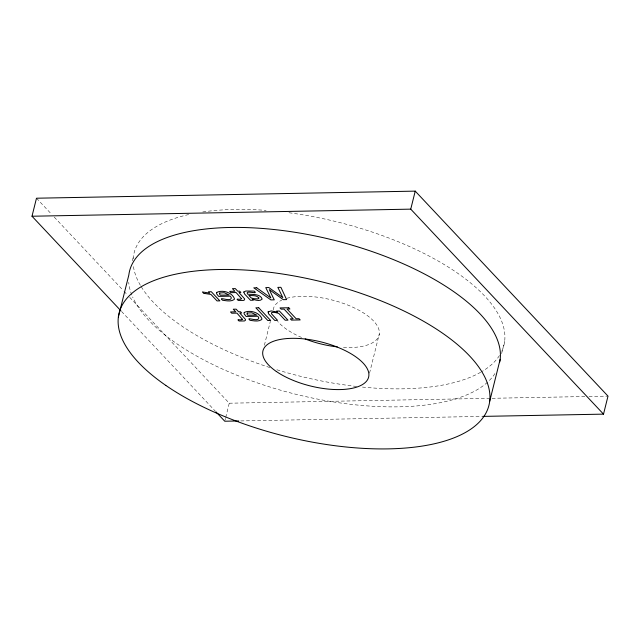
<?xml version="1.0" encoding="UTF-8"?>
<svg xmlns="http://www.w3.org/2000/svg" width="640" height="640" viewBox="0 0 640 640"><rect width="100%" height="100%" fill="white"/><g stroke="black" fill="none" stroke-linecap="round" stroke-linejoin="round"><path stroke-width="0.48" stroke-dasharray="3.2 2.4" d="M132.384 260.776L133.328 256.984M225 420.272L225.472 418.376M225.712 417.432L229.256 403.208L128.088 295.624M264.4 345.224L270.352 321.336M369.544 373.136L379.304 333.96M501.592 353.616L504.664 341.288M229.256 403.208L491.08 398.304M492.08 398.288L585.016 396.544M589.016 396.472L608 396.12M240.752 420.928L481.592 416.416M36.488 198.216L51.528 214.208M54.264 217.12L123.304 290.536M123.992 291.264L127.408 294.896M121.544 311.456L215.2 411.048M286.8 298.312A54.456 22.672 14 0 1 370.992 318.504A54.456 22.672 14 0 1 342.072 347.328M301.584 337.464A54.456 22.672 14 0 1 277.6 321.32M273.208 309.872A54.456 22.672 14 0 1 281.72 300.168M494.944 373.56A190.592 79.344 14 0 1 488.208 381.576M487.528 382.208A190.592 79.344 14 0 1 299.112 395.064A190.592 79.344 14 0 1 132.624 296.936M131.8 294.968A190.592 79.344 14 0 1 128.712 282.36M499.44 355.544A190.592 79.344 14 0 1 481.608 371.728M480.688 372.256A190.592 79.344 14 0 1 360.64 386.896M356.632 386.456A190.592 79.344 14 0 1 275.464 369.328M269.8 367.536A190.592 79.344 14 0 1 140.832 286.064M140.36 285.256A190.592 79.344 14 0 1 133.2 264.344M133.152 258.776A190.592 79.344 14 0 1 189.296 214.408M202.752 211.952A190.592 79.344 14 0 1 266.112 210.376M288.976 212.752A190.592 79.344 14 0 1 501.792 351.272"/><path stroke-width="0.96" d="M120.864 310.736L32 216.232L36.488 198.216L415.232 191.128L608 396.12L603.512 414.136L482.592 416.4M118.352 317.032L128.832 275A190.592 79.344 14 0 1 327.608 238.696A190.592 79.344 14 0 1 499.704 362.088M603.512 414.136L410.744 209.144L415.232 191.128M489.688 401.344L500.168 359.304M32 216.232L410.744 209.144M238.76 420.96L224.768 421.224L215.88 411.776M337.28 346.896A54.456 22.672 14 0 1 305.184 338.952M243.784 292.016L244.64 294.032L250.52 300.28L253.344 300.232L252.432 299.256C255.392 299.904 259.832 301.736 262.16 299.072C260.312 293.6 252.264 294.616 247.696 294.216C244.128 289.36 259.576 295.192 254.176 291.112L245.832 291L243.784 292.016M258.888 298.032L258.016 298.856L254 298.712L251.232 297.984L248.848 295.44C252.12 295.84 256.72 294.888 258.888 298.032M268.136 311.88L268.488 313.688L274.72 320.408L277.568 320.36L271.68 313.976L271.424 312.792L272.392 312.432A5.576 2.32 14 0 1 275.784 312.632L278.736 313.392L285.152 320.216L287.992 320.16L279.4 311.024L276.56 311.08L277.512 312.088L271.2 310.92L268.136 311.88M241.472 298.68C240.624 300.496 234.632 297.544 238.2 300.432L243.496 300.416L244.544 299.848L244.648 298.904L238.952 292.496L240.872 292.464L239.672 291.184L237.752 291.224L235.288 288.6L232.44 288.648L234.912 291.272L229.68 291.376L230.88 292.648L236.112 292.552L241.472 298.68M242.312 319.24C241.456 321.064 235.464 318.112 239.032 320.992L244.328 320.976L245.376 320.416L245.488 319.472L239.792 313.064L241.712 313.024L240.512 311.752L238.592 311.784L236.12 309.16L233.28 309.216L235.744 311.84L230.52 311.936L231.72 313.216L236.944 313.12L242.312 319.24M216.752 292.392L216.56 293.696L218.608 296.392L230.304 296.176L231.256 297.592L231.12 298.64C229.368 301.744 217.696 296.176 222.544 300.24C226.312 300.72 230.8 301.856 234.152 299.552L234.488 298.856C232.32 292.448 222.584 289.544 216.752 292.392M244.232 312.456L244.048 313.76L246.088 316.456L257.792 316.24L258.744 317.656L258.6 318.704C256.848 321.816 245.184 316.24 250.032 320.304C253.8 320.784 258.28 321.92 261.632 319.616L261.968 318.92C259.8 312.512 250.072 309.608 244.232 312.456M219.792 293L219.528 294.088L220.264 295.16L229.2 294.992L224.152 292.696L219.792 293M247.272 313.064L247.008 314.152L247.744 315.232L256.68 315.064L251.632 312.76L247.272 313.064M204.656 293.464L203.896 293.536L202.384 291.936L209.72 293.128L208.448 291.768L211.288 291.72L219.88 300.856L217.04 300.912L210.936 294.424L204.656 293.464M256.704 287.768L253.776 287.824L270.88 299.904L274.256 299.84L269.32 289.64L283.304 299.672L286.6 299.608L280.904 287.32L277.84 287.376L282.824 297.592L268.8 287.544L265.76 287.6L270.824 297.912L256.704 287.768M258.704 307.752L255.856 307.808L267.832 320.536L270.672 320.488L258.704 307.752M288.736 307.752L280 307.912L281.168 309.16L284.04 309.104L293.16 318.8L290.288 318.856L291.456 320.096L300.192 319.936L299.024 318.688L296.152 318.744L287.032 309.048L289.904 308.992L288.736 307.752M165.8 385.4A190.592 79.344 14 0 0 480.824 420.408A190.592 79.344 14 0 0 265.448 271.76A190.592 79.344 14 0 0 165.8 385.4M276.288 371.44A54.456 22.672 14 0 0 366.296 381.448A54.456 22.672 14 0 0 304.76 338.976A54.456 22.672 14 0 0 276.288 371.44"/></g></svg>
